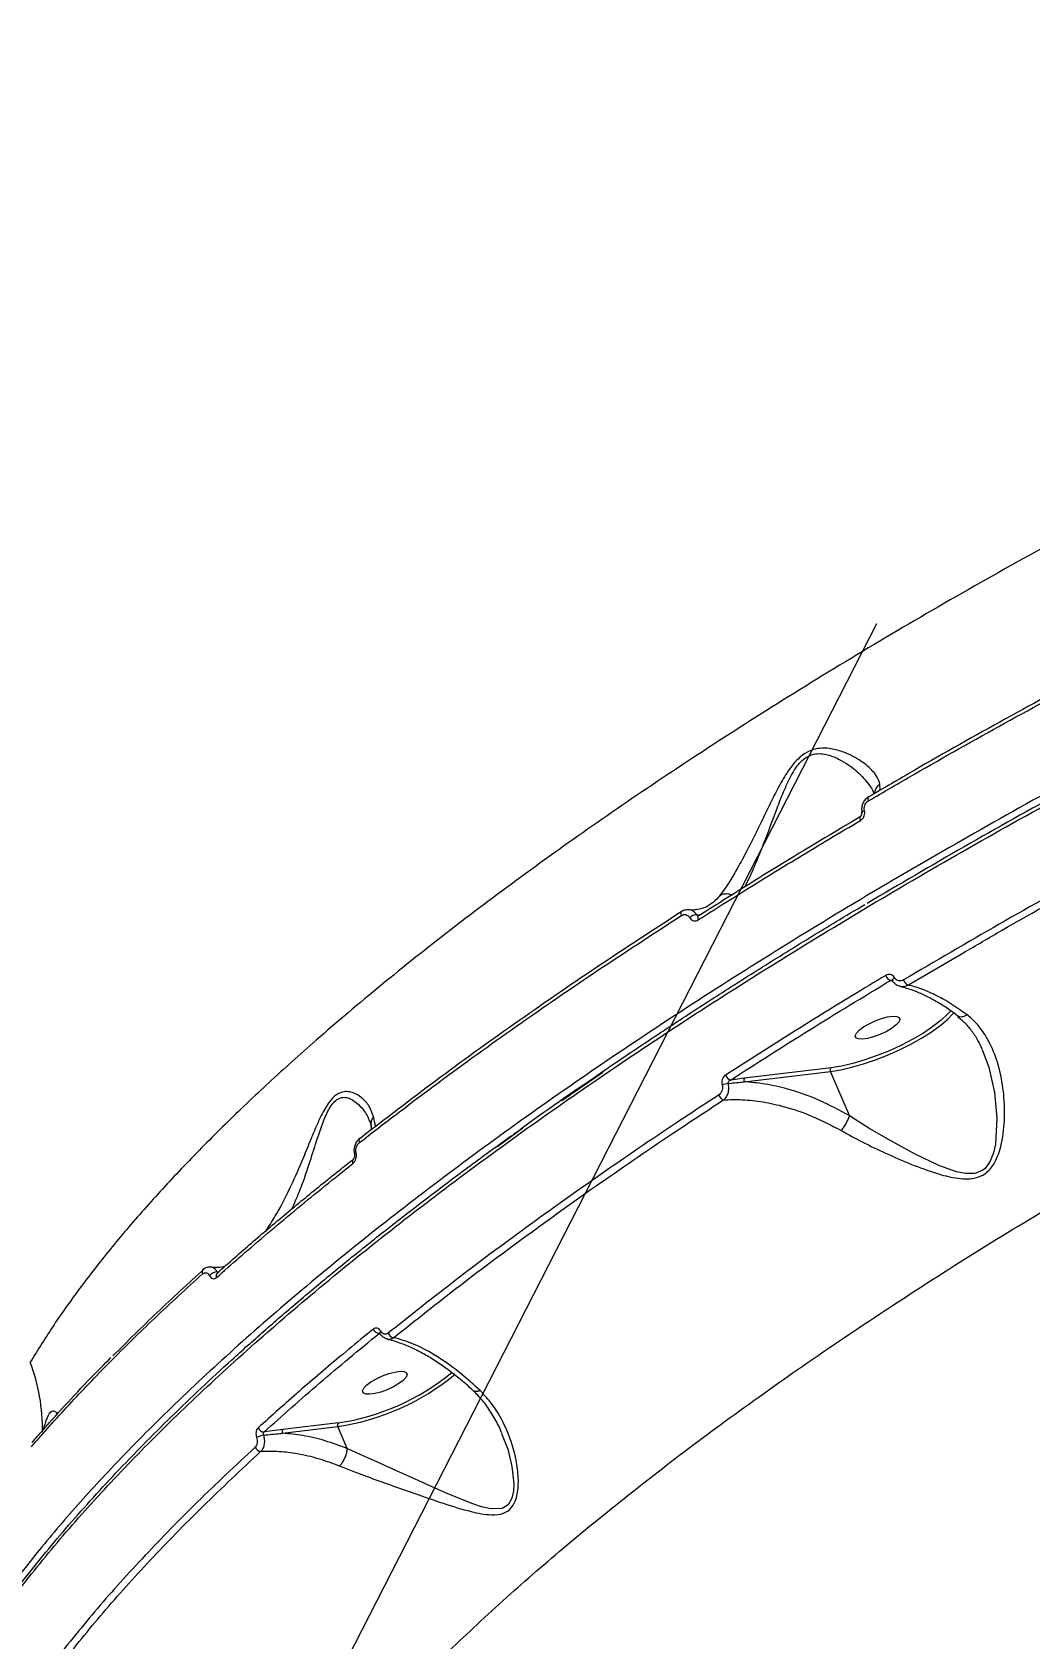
# Model space of a CAD drawing. Header units: millimetres. Extents: x -6028 to 5958, y -6064 to 4137.
# Drawn here: x -175.8 to 11.2, y -989.3 to -688.2 of the extents above; entities that cross this region are included whole.
import ezdxf

# ---------------------------------------------------------------- set-up
doc = ezdxf.new("R2010")
doc.units = ezdxf.units.MM
for name, color, linetype in [('DIKOM_ОБЪЕКТ', 7, 'Continuous'), ('DIKOM_РАЗМЕР_ЗОНА', 7, 'Continuous'), ('DIKOM_РАЗМЕР_ОБЪЕКТА', 7, 'Continuous')]:
    doc.layers.add(name, color=color, linetype=linetype)
doc.styles.add('style1', font='arial.ttf', dxfattribs={"width": 0.8})
doc.dimstyles.new('1-50', dxfattribs={"dimtxt": 300, "dimasz": 200, "dimexe": 100, "dimexo": 0, "dimgap": 100, "dimtad": 1, "dimtxsty": 'style1', "dimcen": 200, "dimclrd": 7, "dimclre": 7, "dimclrt": 7, "dimadec": 1, "dimazin": 2, "dimtfac": 1, "dimtmove": 0, "dimatfit": 2, "dimfxl": 0, "dimlwd": 25, "dimlwe": 18, "dimarcsym": 0})

# ---------------------------------------------------------------- blocks, each defined once
blk = doc.blocks.new('*D9')
at = {"layer": 'Defpoints', "color": 0, "transparency": 16777216}
for p in [(-6027.56, 1459.58), (4556.58, 1382.7), (4556.58, -5964.37)]:
    blk.add_point(p, dxfattribs=at)
at = {"layer": 'DIKOM_РАЗМЕР_ЗОНА', "color": 7, "lineweight": 18, "transparency": 16777216}
for p, q in [((-6027.56, 1459.58), (-6027.56, -6064.37)), ((4556.58, 1382.7), (4556.58, -6064.37))]:
    blk.add_line(p, q, dxfattribs=at)
at = {"layer": 'DIKOM_РАЗМЕР_ЗОНА', "color": 7, "lineweight": 25, "transparency": 16777216}
blk.add_line((-5827.56, -5964.37), (4356.58, -5964.37), dxfattribs=at)
at = {"layer": 'DIKOM_РАЗМЕР_ЗОНА', "color": 7, "transparency": 16777216}
for points in [[(-5827.56, -5931.03), (-5827.56, -5997.7), (-6027.56, -5964.37)], [(4356.58, -5931.03), (4356.58, -5997.7), (4556.58, -5964.37)]]:
    blk.add_solid(points, dxfattribs=at)
at = {"layer": 'DIKOM_РАЗМЕР_ЗОНА', "color": 7, "transparency": 16777216, "insert": (157.08, -5711.2), "char_height": 300, "attachment_point": 5, "style": 'style1'}
blk.add_mtext('10600', dxfattribs=at)
blk = doc.blocks.new('*D12')
at = {"layer": 'Defpoints', "color": 0, "transparency": 16777216}
for p in [(3056.58, 1987.9), (-4027.97, 676.5), (3056.58, -3714.77)]:
    blk.add_point(p, dxfattribs=at)
at = {"layer": 'DIKOM_РАЗМЕР_ОБЪЕКТА', "color": 7, "lineweight": 18, "transparency": 16777216}
for p, q in [((3056.58, 1987.9), (3056.58, -3814.77)), ((-4027.97, 676.5), (-4027.97, -3814.77))]:
    blk.add_line(p, q, dxfattribs=at)
at = {"layer": 'DIKOM_РАЗМЕР_ОБЪЕКТА', "color": 7, "lineweight": 25, "transparency": 16777216}
blk.add_line((-3827.97, -3714.77), (2856.58, -3714.77), dxfattribs=at)
at = {"layer": 'DIKOM_РАЗМЕР_ОБЪЕКТА', "color": 7, "transparency": 16777216}
for points in [[(-3827.97, -3681.44), (-3827.97, -3748.11), (-4027.97, -3714.77)], [(2856.58, -3681.44), (2856.58, -3748.11), (3056.58, -3714.77)]]:
    blk.add_solid(points, dxfattribs=at)
at = {"layer": 'DIKOM_РАЗМЕР_ОБЪЕКТА', "color": 7, "transparency": 16777216, "insert": (20, -3461.6), "char_height": 300, "attachment_point": 5, "style": 'style1'}
blk.add_mtext('7100', dxfattribs=at)

msp = doc.modelspace()

# ---------------------------------------------------------------- linework, layer by layer
at = {"layer": 'DIKOM_ОБЪЕКТ', "color": 7, "linetype": 'Continuous', "lineweight": 15}
for p, q in [((-17.563, -799.102), (-175.329, -1107.461)), ((-16.843, -830.234), (-16.926, -829.114)), ((-50.679, -853.688), (-51.278, -853.619)), ((-11.68, -866.791), (-1.392, -860.795)), ((-14.96, -865.937), (-14.551, -865.992)), ((2.187, -878.787), (2.281, -879.032)), ((-26.075, -882.296), (-42.296, -884.258)), ((-76.539, -888.435), (-68.851, -883.097)), ((-42.385, -884.932), (-26.164, -882.97)), ((-22.651, -891.261), (-26.164, -882.97)), ((-112.658, -892.174), (-112.623, -892.267)), ((-88.593, -897.046), (-83.821, -893.55)), ((-110.763, -932.062), (-110.612, -932.082)), ((-128.82, -950.111), (-132.321, -950.548)), ((-128.909, -950.785), (-118.497, -949.526)), ((-118.408, -948.852), (-128.82, -950.111)), ((-116.744, -953.662), (-118.497, -949.526))]:
    msp.add_line(p, q, dxfattribs=at)
at = {"layer": 'DIKOM_ОБЪЕКТ', "color": 7, "linetype": 'Continuous', "lineweight": 15, "flags": 128}
for points in [[(-20.298, -834.439), (-20.298, -834.438), (-20.297, -834.396), (-20.27, -834.349), (-20.22, -834.297), (-20.147, -834.242), (-20.053, -834.185), (-19.94, -834.129), (-19.811, -834.074)], [(-18.982, -831.476), (-19.06, -831.481), (-19.121, -831.518), (-19.163, -831.584), (-19.185, -831.678), (-19.186, -831.795), (-19.165, -831.933), (-19.123, -832.086), (-19.063, -832.249)], [(-20.594, -835.172), (-20.615, -835.186), (-20.664, -835.25), (-20.69, -835.343), (-20.694, -835.463), (-20.675, -835.604), (-20.633, -835.762), (-20.571, -835.93)], [(-54.098, -852.968), (-54.127, -852.99), (-54.183, -853.064), (-54.217, -853.165), (-54.227, -853.289), (-54.214, -853.431), (-54.177, -853.586), (-54.118, -853.75)], [(-50.944, -853.785), (-50.962, -853.797), (-51.023, -853.868), (-51.061, -853.968), (-51.073, -854.093), (-51.061, -854.239), (-51.024, -854.399), (-50.963, -854.568)], [(-50.78, -853.751), (-50.88, -853.758), (-50.944, -853.785)], [(-14.17, -865.402), (-14.305, -865.522), (-14.415, -865.641), (-14.496, -865.754), (-14.543, -865.856), (-14.556, -865.943), (-14.537, -866.005)], [(-26.164, -882.97), (-24.245, -882.66), (-22.173, -882.189), (-19.993, -881.566), (-17.751, -880.805), (-15.497, -879.923), (-13.278, -878.939), (-11.145, -877.874), (-9.142, -876.751), (-7.313, -875.595), (-5.698, -874.431), (-4.331, -873.284), (-3.243, -872.178), (-3.06, -871.963)], [(-3.595, -871.526), (-4.228, -872.242), (-5.463, -873.394), (-6.986, -874.58), (-8.759, -875.77), (-10.74, -876.936), (-12.88, -878.05), (-15.129, -879.085), (-17.431, -880.016), (-19.732, -880.82), (-21.975, -881.478), (-24.107, -881.974), (-26.075, -882.296)], [(-13.307, -872.88), (-13.18, -873.247), (-13.392, -873.738), (-13.925, -874.313), (-14.736, -874.925), (-15.759, -875.525), (-16.912, -876.065), (-18.1, -876.499), (-19.228, -876.794), (-20.204, -876.926), (-20.949, -876.883), (-21.403, -876.669), (-21.53, -876.302), (-21.318, -875.812), (-20.785, -875.237), (-19.974, -874.625), (-18.951, -874.025), (-17.798, -873.485), (-16.61, -873.051), (-15.482, -872.756), (-14.506, -872.624), (-13.761, -872.667), (-13.307, -872.88)], [(2.281, -879.032), (3.485, -882.181), (4.54, -886.938), (5.001, -891.741), (4.71, -896.585), (4.347, -898.25), (3.74, -899.816), (2.775, -901.142), (2.395, -901.456), (1.084, -902.044), (0.748, -902.109), (-0.894, -902.116), (-2.551, -901.78), (-5.85, -900.597), (-10.332, -898.467), (-14.759, -896.053), (-18.78, -893.703), (-22.647, -891.272), (-22.65, -891.27), (-22.65, -891.27)], [(-114.16, -895.387), (-114.281, -895.42), (-114.373, -895.474)], [(-115.301, -898.485), (-115.319, -898.464), (-115.324, -898.44), (-115.314, -898.412), (-115.291, -898.38), (-115.253, -898.346), (-115.203, -898.309), (-115.14, -898.271), (-115.066, -898.231)], [(-143.71, -920.027), (-143.733, -920.045), (-143.749, -920.059)], [(-110.46, -931.656), (-110.535, -931.75), (-110.589, -931.84), (-110.622, -931.923), (-110.632, -931.998), (-110.619, -932.062), (-110.613, -932.075)], [(-105.639, -939.436), (-105.513, -939.803), (-105.725, -940.294), (-106.258, -940.869), (-107.069, -941.481), (-108.092, -942.081), (-109.244, -942.62), (-110.432, -943.055), (-111.56, -943.35), (-112.536, -943.481), (-113.282, -943.439), (-113.736, -943.225), (-113.862, -942.858), (-113.65, -942.367), (-113.117, -941.793), (-112.306, -941.18), (-111.284, -940.58), (-110.131, -940.041), (-108.943, -939.606), (-107.815, -939.311), (-106.839, -939.18), (-106.094, -939.222), (-105.639, -939.436)], [(-87.868, -950.802), (-86.681, -953.785), (-85.884, -957.011), (-85.553, -960.248), (-85.618, -961.639), (-85.89, -962.933), (-86.598, -964.201), (-87.744, -964.902), (-89.828, -964.963), (-91.577, -964.563), (-93.371, -963.959), (-98.317, -961.928), (-103.463, -959.613), (-107.616, -957.757), (-111.783, -955.906), (-114.312, -954.779), (-116.741, -953.669), (-116.743, -953.669), (-116.743, -953.669)]]:
    msp.add_lwpolyline(points, dxfattribs=at)
at = {"layer": 'DIKOM_ОБЪЕКТ', "color": 7, "linetype": 'Continuous', "lineweight": 15}
for centre, radius, start, end in [((-51.205, -855.529), 1.911, 92.18683, 134.26857), ((-14.269, -864.449), 1.64, 198.69253, 245.11365), ((-10.868, -865.254), 1.738, 199.46684, 242.16123), ((-25.609, -882.701), 0.617, 139.06778, 205.91753), ((-44.925, -889.102), 3.888, 96.13393, 113.80832), ((-44.463, -883.197), 1.455, 198.80913, 252.28641), ((-41.829, -884.662), 0.618, 139.08444, 205.89289), ((-45.721, -886.887), 1.499, 199.57156, 250.26876), ((-113.849, -895.948), 0.707, 137.82207, 209.97658), ((-115.089, -899.877), 0.695, 134.68731, 210.48354), ((-143.199, -920.553), 0.74, 138.05508, 207.85134), ((-141.121, -922.328), 1.773, 88.17357, 143.03286), ((-140.603, -921.273), 0.726, 135.1177, 208.4899), ((-110.699, -930.833), 1.231, 200.34413, 267.04923), ((-107.908, -931.597), 1.261, 200.81764, 264.07813), ((-209.95, -950.158), 36.1, 359.36716, 20.53814), ((-124.871, -905.762), 43.572, 278.53016, 309.48543), ((-125.095, -905.236), 44.779, 278.47364, 309.55133), ((-131.662, -955.568), 4.479, 99.15749, 117.65725), ((-132.357, -949.363), 1.186, 201.19705, 271.74938), ((-128.353, -950.515), 0.617, 139.07364, 205.90369), ((-117.941, -949.256), 0.617, 139.06909, 205.90399), ((-132.9, -952.972), 1.2, 201.693, 269.55852)]:
    msp.add_arc(centre, radius, start, end, dxfattribs=at)
for points, knots in [([(325.05, -665.399), (319.821, -666.562), (309.357, -668.891), (293.208, -672.89), (276.781, -677.246), (259.856, -682.051), (242.463, -687.308), (224.628, -693.022), (206.64, -699.107), (188.024, -705.732), (168.816, -712.922), (149.07, -720.69), (129.181, -728.893), (109.216, -737.523), (89.243, -746.559), (69.728, -755.794), (50.726, -765.189), (32.281, -774.705), (14.071, -784.508), (-3.83, -794.578), (-21.348, -804.884), (-38.085, -815.192), (-54, -825.466), (-69.075, -835.672), (-83.569, -845.985), (-97.405, -856.374), (-110.516, -866.803), (-121.818, -876.37), (-131.49, -885.068), (-139.753, -892.932), (-147.431, -900.71), (-154.492, -908.372), (-160.908, -915.885), (-166.671, -923.251), (-171.833, -930.481), (-174.708, -935.156), (-176.145, -937.493)], [0, 0, 0, 0, 0.0277655, 0.0555639, 0.0833625, 0.1111277, 0.1400314, 0.168973, 0.1979144, 0.2268181, 0.2582449, 0.289696, 0.3211227, 0.3534674, 0.3858387, 0.4181833, 0.4495061, 0.4808531, 0.512176, 0.5444127, 0.5766759, 0.6089126, 0.6401611, 0.6714337, 0.7026822, 0.7348412, 0.7670266, 0.7991858, 0.8241465, 0.8491072, 0.8742671, 0.8994272, 0.9244697, 0.9495121, 0.9747561, 1, 1, 1, 1]), ([(412.524, -691.588), (409.044, -692.05), (399.596, -693.304), (383.589, -695.865), (364.386, -699.422), (344.581, -703.588), (324.283, -708.33), (303.581, -713.631), (282.537, -719.478), (261.18, -725.873), (239.55, -732.793), (217.719, -740.214), (195.787, -748.098), (173.857, -756.412), (151.997, -765.131), (130.246, -774.251), (108.638, -783.747), (87.238, -793.588), (66.146, -803.726), (45.46, -814.114), (25.249, -824.724), (5.557, -835.54), (-13.594, -846.542), (-32.15, -857.692), (-50.025, -868.941), (-67.134, -880.233), (-83.417, -891.536), (-98.83, -902.83), (-113.365, -914.096), (-126.984, -925.301), (-139.626, -936.391), (-151.231, -947.315), (-161.257, -957.536), (-169.863, -967.076), (-177.212, -975.962), (-183.722, -984.661), (-189.367, -993.136), (-194.102, -1001.312), (-197.914, -1009.167), (-200.579, -1015.932), (-201.745, -1020.01), (-202.219, -1021.672)], [0, 0, 0, 0, 0.0156527, 0.0424898, 0.0694115, 0.0963763, 0.1233412, 0.1502627, 0.1770999, 0.2039369, 0.2308585, 0.2578234, 0.2847881, 0.3117097, 0.3385469, 0.3653839, 0.3923055, 0.4192704, 0.4462351, 0.4731567, 0.4999938, 0.5268309, 0.5537525, 0.5807173, 0.6076821, 0.6346037, 0.6614408, 0.6882779, 0.7151996, 0.7421642, 0.769129, 0.7960505, 0.8228876, 0.8459667, 0.8691684, 0.8923975, 0.9156266, 0.9388284, 0.9615883, 0.9843481, 1, 1, 1, 1]), ([(-203.268, -1040.951), (-203.377, -1039.614), (-203.692, -1035.754), (-202.826, -1028.846), (-200.794, -1020.379), (-197.495, -1011.558), (-193.067, -1002.458), (-187.42, -992.921), (-180.524, -982.966), (-172.374, -972.616), (-163.148, -962.1), (-152.904, -951.459), (-141.72, -940.732), (-129.413, -929.747), (-115.978, -918.53), (-101.436, -907.116), (-86.286, -895.889), (-70.637, -884.89), (-54.602, -874.148), (-37.73, -863.357), (-20.044, -852.55), (-1.584, -841.762), (17.506, -831.084), (37.178, -820.552), (57.372, -810.199), (78.161, -799.993), (99.497, -789.979), (121.316, -780.195), (143.139, -770.857), (164.891, -761.988), (186.5, -753.597), (208.317, -745.549), (230.276, -737.883), (252.296, -730.649), (272.617, -724.365), (285.46, -720.694), (291.14, -719.071)], [0, 0, 0, 0, 0.0162167, 0.0468327, 0.077424, 0.1071521, 0.1369027, 0.1666306, 0.1972218, 0.2278382, 0.2584294, 0.2881571, 0.3179077, 0.3476356, 0.3782269, 0.4088432, 0.4394344, 0.4680918, 0.4967698, 0.5254272, 0.5548553, 0.5843057, 0.6137338, 0.6434617, 0.6732125, 0.7029403, 0.7335317, 0.764148, 0.7947394, 0.8244673, 0.854218, 0.8839459, 0.9145373, 0.9451536, 0.975745, 1, 1, 1, 1]), ([(-19.063, -832.249), (-16.204, -830.581), (-7.843, -825.705), (6.37, -817.702), (23.747, -808.279), (41.546, -798.972), (53.726, -792.907), (59.817, -789.875)], [0, 0, 0, 0, 0.1144544, 0.3347656, 0.5550766, 0.7775387, 1, 1, 1, 1]), ([(59.717, -789.195), (53.699, -792.192), (41.664, -798.184), (23.958, -807.438), (6.559, -816.869), (-7.734, -824.916), (-16.13, -829.813), (-18.982, -831.476)], [0, 0, 0, 0, 0.2203111, 0.4406226, 0.6630843, 0.8855465, 1, 1, 1, 1]), ([(-145.185, -1082.945), (-145.648, -1080.833), (-146.574, -1076.608), (-146.583, -1069.733), (-145.574, -1062.421), (-143.402, -1054.637), (-140.074, -1046.409), (-135.657, -1037.916), (-130.194, -1029.192), (-123.746, -1020.279), (-116.208, -1011.032), (-107.561, -1001.469), (-97.808, -991.616), (-87.161, -981.689), (-75.676, -971.723), (-63.429, -961.755), (-50.221, -951.624), (-36.059, -941.362), (-20.969, -931.001), (-5.275, -920.763), (10.958, -910.682), (27.652, -900.785), (45.069, -890.919), (63.181, -881.12), (81.938, -871.426), (100.946, -862.04), (120.136, -852.989), (139.436, -844.292), (159.143, -835.815), (179.204, -827.6), (199.559, -819.678), (218.347, -812.756), (235.519, -806.719), (245.859, -803.29), (251.034, -801.574)], [0, 0, 0, 0, 0.0311786, 0.062381, 0.0935595, 0.1256444, 0.1577553, 0.1898401, 0.2210203, 0.2522244, 0.2834047, 0.3154899, 0.347601, 0.3796862, 0.410889, 0.442116, 0.473319, 0.5054257, 0.5375587, 0.5696655, 0.6009197, 0.6321979, 0.6634523, 0.6956101, 0.727794, 0.759952, 0.7912843, 0.8226406, 0.853973, 0.886209, 0.9184711, 0.9507073, 0.9753306, 1, 1, 1, 1]), ([(58.46, -809.025), (58.283, -809.112), (51.153, -812.602), (37.445, -819.726), (17.711, -830.247), (-1.254, -840.843), (-13.278, -847.93), (-19.298, -851.479)], [0, 0, 0, 0, 0.0064404, 0.2599063, 0.5125757, 0.7559316, 1, 1, 1, 1]), ([(-16.926, -829.114), (-17.046, -828.716), (-17.286, -827.913), (-18.374, -826.454), (-20.347, -824.764), (-23.133, -823.257), (-25.657, -822.505), (-27.477, -822.339), (-29.033, -822.483), (-30.682, -823.103), (-32.219, -824.285), (-33.499, -825.754), (-34.891, -827.802), (-36.348, -830.455), (-38.228, -834.258), (-40.348, -838.694), (-42.495, -842.897), (-44.336, -846.148), (-45.788, -848.464), (-46.565, -849.514), (-46.928, -850.005)], [0, 0, 0, 0, 0.0515651, 0.1038944, 0.1938063, 0.2863979, 0.3436962, 0.3727583, 0.4024679, 0.4366797, 0.46711, 0.4964621, 0.5269706, 0.5803769, 0.6349472, 0.7251669, 0.8181223, 0.8802036, 0.9438904, 1, 1, 1, 1]), ([(-42.228, -848.403), (-41.948, -847.846), (-41.273, -846.502), (-39.915, -843.413), (-38.254, -839.185), (-36.603, -834.758), (-35.159, -830.944), (-33.953, -828.22), (-32.799, -826.208), (-31.713, -824.851), (-30.477, -823.846), (-29.006, -823.385), (-27.618, -823.411), (-25.958, -823.797), (-23.643, -824.88), (-21.02, -826.769), (-19.197, -828.848), (-18.289, -830.19), (-18.114, -830.725), (-18.091, -830.794)], [0, 0, 0, 0, 0.0515542, 0.1244814, 0.2308892, 0.3373849, 0.3987302, 0.4598985, 0.5003762, 0.5242205, 0.5555483, 0.5909772, 0.6228004, 0.6547721, 0.7194747, 0.8251758, 0.930911, 0.9911385, 1, 1, 1, 1]), ([(61.77, -825.205), (55.36, -828.47), (42.539, -835), (23.758, -845.086), (5.314, -855.354), (-6.566, -862.34), (-12.507, -865.833)], [0, 0, 0, 0, 0.24859746, 0.49719366, 0.74859767, 1, 1, 1, 1]), ([(-16.926, -829.114), (-16.95, -829.132), (-17.187, -829.306), (-17.57, -829.725), (-17.877, -830.325), (-17.883, -830.713), (-17.885, -830.839)], [0, 0, 0, 0, 0.041871, 0.4196991, 0.8115169, 1, 1, 1, 1]), ([(-1.392, -860.795), (1.067, -859.355), (9.401, -854.471), (24.245, -846.249), (40.796, -837.318), (51.45, -831.883), (55.642, -829.744)], [0, 0, 0, 0, 0.1356333, 0.4597105, 0.7874449, 1, 1, 1, 1]), ([(-20.571, -835.93), (-20.526, -835.901), (-20.343, -835.785), (-20.07, -835.503), (-19.836, -835.052), (-19.73, -834.553), (-19.784, -834.233), (-19.811, -834.074)], [0, 0, 0, 0, 0.07956093, 0.31945431, 0.54980349, 0.77486335, 1, 1, 1, 1]), ([(-18.982, -831.476), (-19.059, -831.521), (-19.367, -831.702), (-19.83, -832.151), (-20.227, -832.875), (-20.408, -833.686), (-20.319, -834.211), (-20.274, -834.474)], [0, 0, 0, 0, 0.0781087, 0.3139717, 0.5432023, 0.7710867, 1, 1, 1, 1]), ([(-19.811, -834.074), (-19.838, -833.916), (-19.892, -833.6), (-19.787, -833.107), (-19.556, -832.665), (-19.287, -832.39), (-19.108, -832.277), (-19.063, -832.249)], [0, 0, 0, 0, 0.2263829, 0.4527343, 0.6824384, 0.9208216, 1, 1, 1, 1]), ([(-50.963, -854.568), (-50.465, -854.25), (-47.973, -852.663), (-41.76, -848.751), (-32.189, -842.842), (-24.445, -838.235), (-20.571, -835.93)], [0, 0, 0, 0, 0.050769, 0.2538549, 0.6266975, 1, 1, 1, 1]), ([(-20.461, -835.157), (-25.627, -838.236), (-35.971, -844.399), (-45.84, -850.632), (-50.78, -853.751)], [0, 0, 0, 0, 0.4994507, 1, 1, 1, 1]), ([(-20.597, -835.165), (-20.562, -835.145), (-20.49, -835.104), (-20.383, -834.967), (-20.31, -834.807), (-20.277, -834.646), (-20.278, -834.516), (-20.296, -834.459), (-20.302, -834.439)], [0, 0, 0, 0, 0.2011038, 0.4149412, 0.5980173, 0.7564298, 0.9184316, 1, 1, 1, 1]), ([(-70.047, -883.8), (-69.289, -883.277), (-65.87, -880.914), (-59.601, -876.721), (-51.248, -871.23), (-42.717, -865.762), (-34.017, -860.318), (-26.354, -855.614), (-21.528, -852.737), (-19.716, -851.657)], [0, 0, 0, 0, 0.0485039, 0.2189601, 0.3890014, 0.5587638, 0.7283873, 0.8980102, 1, 1, 1, 1]), ([(-52.836, -852.615), (-52.79, -852.621), (-52.239, -852.692), (-51.332, -852.615), (-50.125, -852.369), (-49.321, -852.068), (-48.937, -851.773), (-48.862, -851.716)], [0, 0, 0, 0, 0.0257854, 0.3123246, 0.6094089, 0.9245985, 1, 1, 1, 1]), ([(-46.928, -850.005), (-47.023, -850.122), (-47.503, -850.719), (-48.105, -851.35), (-48.728, -851.672), (-48.829, -851.724)], [0, 0, 0, 0, 0.1694636, 0.8663853, 1, 1, 1, 1]), ([(-46.928, -850.005), (-46.893, -849.983), (-46.736, -849.884), (-46.325, -849.703), (-45.649, -849.617), (-45.011, -849.694), (-44.703, -849.872), (-44.638, -849.91)], [0, 0, 0, 0, 0.0551886, 0.244666, 0.5774452, 0.9102657, 1, 1, 1, 1]), ([(-114.461, -896.302), (-109.894, -892.784), (-100.76, -885.748), (-85.997, -875.108), (-70.537, -864.427), (-59.591, -857.309), (-54.118, -853.75)], [0, 0, 0, 0, 0.2485955, 0.4971889, 0.7485948, 1, 1, 1, 1]), ([(-53.956, -852.93), (-59.356, -856.442), (-70.156, -863.464), (-85.535, -874.081), (-100.333, -884.737), (-109.551, -891.837), (-114.16, -895.387)], [0, 0, 0, 0, 0.2485954, 0.4971907, 0.7485955, 1, 1, 1, 1]), ([(-54.118, -853.75), (-53.986, -853.684), (-53.722, -853.551), (-53.29, -853.564), (-52.895, -853.736), (-52.656, -853.974), (-52.556, -854.133), (-52.54, -854.16)], [0, 0, 0, 0, 0.23780688, 0.4755332, 0.71349136, 0.95153322, 1, 1, 1, 1]), ([(-54.091, -852.979), (-54.053, -852.95), (-53.787, -852.749), (-53.334, -852.598), (-52.944, -852.655), (-52.833, -852.671)], [0, 0, 0, 0, 0.1068265, 0.7457178, 1, 1, 1, 1]), ([(-51.278, -853.619), (-51.307, -853.574), (-51.477, -853.309), (-51.884, -852.924), (-52.415, -852.649), (-52.742, -852.661), (-52.831, -852.664)], [0, 0, 0, 0, 0.0791168, 0.4674239, 0.8553255, 1, 1, 1, 1]), ([(-52.54, -854.16), (-52.523, -854.187), (-52.424, -854.344), (-52.187, -854.582), (-51.792, -854.754), (-51.361, -854.766), (-51.096, -854.634), (-50.963, -854.568)], [0, 0, 0, 0, 0.0479175, 0.2856346, 0.523617, 0.7618026, 1, 1, 1, 1]), ([(-51.017, -853.806), (-51.024, -853.807), (-51.076, -853.808), (-51.165, -853.755), (-51.241, -853.68), (-51.273, -853.628), (-51.278, -853.619)], [0, 0, 0, 0, 0.0699686, 0.4933357, 0.9150093, 1, 1, 1, 1]), ([(-51.017, -853.81), (-51.016, -853.81), (-51.004, -853.814), (-51.003, -853.826), (-50.95, -853.787), (-50.944, -853.782)], [0, 0, 0, 0, 0.055954, 0.8894468, 1, 1, 1, 1]), ([(-15.823, -864.975), (-16.347, -865.289), (-18.965, -866.859), (-25.373, -870.746), (-34.929, -876.657), (-42.201, -881.329), (-45.84, -883.666)], [0, 0, 0, 0, 0.0507672, 0.2538472, 0.6266978, 1, 1, 1, 1]), ([(-44.905, -884.583), (-40.042, -881.463), (-30.304, -875.217), (-20.078, -869.033), (-14.96, -865.937)], [0, 0, 0, 0, 0.49945, 1, 1, 1, 1]), ([(-14.17, -865.402), (-14.189, -865.372), (-14.292, -865.21), (-14.542, -864.969), (-14.953, -864.795), (-15.405, -864.78), (-15.684, -864.91), (-15.823, -864.975)], [0, 0, 0, 0, 0.0535415, 0.2897834, 0.5263209, 0.7631296, 1, 1, 1, 1]), ([(-14.96, -865.937), (-14.911, -865.915), (-14.823, -865.874), (-14.73, -865.884), (-14.69, -865.888)], [0, 0, 0, 0, 0.5566433, 1, 1, 1, 1]), ([(-14.539, -866.009), (-14.553, -865.987), (-14.592, -865.924), (-14.644, -865.893), (-14.675, -865.89), (-14.689, -865.889)], [0, 0, 0, 0, 0.2178589, 0.6207252, 1, 1, 1, 1]), ([(-13.146, -867.015), (-13.195, -867.011), (-13.516, -866.984), (-14.045, -866.647), (-14.373, -866.215), (-14.534, -866.003)], [0, 0, 0, 0, 0.0837933, 0.5492489, 1, 1, 1, 1]), ([(-12.507, -865.833), (-12.647, -865.898), (-12.927, -866.028), (-13.381, -866.013), (-13.795, -865.839), (-14.046, -865.596), (-14.151, -865.433), (-14.17, -865.402)], [0, 0, 0, 0, 0.2363471, 0.472573, 0.7091557, 0.9458388, 1, 1, 1, 1]), ([(-2.288, -872.621), (-2.765, -872.26), (-3.982, -871.341), (-5.892, -870.123), (-8.003, -868.946), (-10.022, -868.034), (-11.727, -867.416), (-12.688, -867.209), (-13.066, -867.128)], [0, 0, 0, 0, 0.1214289, 0.3094714, 0.4983619, 0.6877252, 0.8770625, 1, 1, 1, 1]), ([(-13.061, -867.051), (-12.831, -867.076), (-12.359, -867.125), (-11.91, -866.904), (-11.68, -866.791)], [0, 0, 0, 0, 0.48749413, 1, 1, 1, 1]), ([(-0.572, -872.39), (-2.117, -871.308), (-4.661, -869.527), (-8.05, -867.896), (-10.201, -867.132), (-11.379, -866.86), (-11.68, -866.791)], [0, 0, 0, 0, 0.3957858, 0.6516289, 0.9109884, 1, 1, 1, 1]), ([(-24.206, -894.046), (-22.86, -894.78), (-20.166, -896.251), (-15.725, -898.359), (-11.11, -900.391), (-6.729, -902.002), (-3.316, -902.906), (-0.894, -903.165), (1.016, -903.024), (2.97, -902.211), (4.367, -900.592), (5.228, -898.767), (6.051, -896.039), (6.546, -892.158), (6.372, -887.254), (5.59, -882.529), (4.22, -878.544), (2.43, -875.412), (0.831, -873.523), (-0.27, -872.634), (-0.572, -872.39)], [0, 0, 0, 0, 0.0712983, 0.1426954, 0.2203428, 0.2979612, 0.3555866, 0.3853421, 0.4149601, 0.4491142, 0.4886689, 0.5175499, 0.5465114, 0.6250134, 0.7037133, 0.7839238, 0.8640156, 0.9212532, 0.9784146, 1, 1, 1, 1]), ([(2.231, -878.778), (1.98, -878.223), (1.418, -876.987), (0.29, -875.32), (-0.968, -873.827), (-1.936, -873.06), (-2.36, -872.724)], [0, 0, 0, 0, 0.2252909, 0.5022289, 0.7814792, 1, 1, 1, 1]), ([(-0.572, -872.39), (-0.608, -872.412), (-0.763, -872.51), (-1.137, -872.695), (-1.661, -872.802), (-2.084, -872.758), (-2.227, -872.608), (-2.254, -872.579)], [0, 0, 0, 0, 0.0560918, 0.2453974, 0.5822202, 0.9191024, 1, 1, 1, 1]), ([(-70.087, -883.903), (-70.091, -883.905), (-75.502, -887.533), (-80.706, -891.174), (-85.617, -894.815), (-85.658, -894.845)], [0, 0, 0, 0, 0.0007029, 0.9916949, 1, 1, 1, 1]), ([(-45.84, -883.666), (-45.884, -883.697), (-46.054, -883.816), (-46.303, -884.105), (-46.508, -884.561), (-46.589, -885.064), (-46.526, -885.384), (-46.495, -885.544)], [0, 0, 0, 0, 0.0826118, 0.3217236, 0.5512941, 0.7756105, 1, 1, 1, 1]), ([(-46.227, -888.297), (-46.164, -888.248), (-45.921, -888.055), (-45.568, -887.587), (-45.286, -886.846), (-45.186, -886.024), (-45.289, -885.499), (-45.341, -885.236)], [0, 0, 0, 0, 0.0812229, 0.3161637, 0.5445917, 0.7717939, 1, 1, 1, 1]), ([(-45.341, -885.236), (-45.347, -885.188), (-45.353, -885.134), (-45.334, -885.021), (-45.283, -884.894), (-45.154, -884.738), (-45.018, -884.637), (-44.929, -884.594), (-44.905, -884.583)], [0, 0, 0, 0, 0.172368, 0.1987192, 0.4119879, 0.648393, 0.9086204, 1, 1, 1, 1]), ([(-45.341, -885.236), (-45.277, -885.229), (-44.294, -885.118), (-43.308, -885.022), (-42.385, -884.932)], [0, 0, 0, 0, 0.0646915, 1, 1, 1, 1]), ([(-42.296, -884.258), (-42.86, -884.327), (-43.728, -884.434), (-44.6, -884.544), (-44.905, -884.583)], [0, 0, 0, 0, 0.6494767, 1, 1, 1, 1]), ([(-22.651, -891.261), (-24.461, -890.278), (-28.122, -888.289), (-33.264, -886.464), (-37.926, -885.364), (-40.793, -885.017), (-42.265, -884.938), (-42.385, -884.932)], [0, 0, 0, 0, 0.2754352, 0.5570837, 0.767795, 0.9811393, 1, 1, 1, 1]), ([(-111.821, -891.447), (-112.049, -890.795), (-112.51, -889.478), (-113.881, -887.937), (-115.303, -887.043), (-116.535, -886.729), (-117.625, -886.761), (-118.882, -887.308), (-120.317, -888.806), (-121.523, -890.963), (-122.579, -893.291), (-123.785, -896.199), (-125.396, -900.195), (-127.597, -905.157), (-129.888, -909.559), (-131.455, -911.948), (-132.073, -912.89)], [0, 0, 0, 0, 0.0950068, 0.1918982, 0.2689298, 0.307968, 0.3477735, 0.3948207, 0.4422761, 0.5061357, 0.5523724, 0.5986814, 0.6948121, 0.8077733, 0.9242169, 1, 1, 1, 1]), ([(-127.114, -908.735), (-126.652, -907.698), (-125.472, -905.05), (-123.973, -900.715), (-122.526, -896.043), (-121.4, -892.701), (-120.449, -890.531), (-119.763, -889.308), (-119.146, -888.592), (-118.387, -888.019), (-117.585, -887.754), (-116.6, -887.895), (-115.454, -888.427), (-114.131, -889.611), (-113.074, -890.973), (-112.735, -891.951), (-112.658, -892.174)], [0, 0, 0, 0, 0.09366694, 0.23927424, 0.35637873, 0.47271968, 0.51013351, 0.54740273, 0.59213266, 0.60085159, 0.65427565, 0.70110308, 0.74811323, 0.84323313, 0.96424473, 1, 1, 1, 1]), ([(-47.133, -887.389), (-49.727, -889.091), (-57.315, -894.071), (-69.454, -902.352), (-83.338, -912.247), (-96.642, -922.16), (-104.939, -928.75), (-109.087, -932.045)], [0, 0, 0, 0, 0.1144547, 0.334766, 0.5550763, 0.7775388, 1, 1, 1, 1]), ([(-108.038, -932.851), (-103.94, -929.596), (-95.745, -923.085), (-82.525, -913.226), (-68.637, -903.322), (-56.435, -894.996), (-48.815, -889.996), (-46.227, -888.297)], [0, 0, 0, 0, 0.2203117, 0.4406224, 0.663084, 0.8855452, 1, 1, 1, 1]), ([(-46.495, -885.544), (-46.464, -885.702), (-46.402, -886.019), (-46.481, -886.514), (-46.682, -886.96), (-46.925, -887.242), (-47.09, -887.359), (-47.133, -887.389)], [0, 0, 0, 0, 0.2256469, 0.451322, 0.6801844, 0.9175807, 1, 1, 1, 1]), ([(-46.227, -888.297), (-45.065, -888.263), (-42.654, -888.191), (-38.811, -888.627), (-34.399, -889.602), (-29.471, -891.274), (-25.973, -893.115), (-24.206, -894.046)], [0, 0, 0, 0, 0.1665435, 0.3455516, 0.5267579, 0.7607819, 1, 1, 1, 1]), ([(-24.206, -894.046), (-24.178, -894.015), (-24.001, -893.827), (-23.657, -893.393), (-23.219, -892.693), (-22.848, -891.935), (-22.716, -891.491), (-22.65, -891.27)], [0, 0, 0, 0, 0.0428665, 0.2679791, 0.5119843, 0.7560103, 1, 1, 1, 1]), ([(-22.65, -891.27), (-22.65, -891.269), (-22.65, -891.266), (-22.651, -891.263), (-22.651, -891.261)], [0, 0, 0, 0, 0.4064504, 1, 1, 1, 1]), ([(-112.263, -893.108), (-112.285, -892.936), (-112.328, -892.594), (-112.491, -892.298), (-112.573, -892.151)], [0, 0, 0, 0, 0.5037346, 1, 1, 1, 1]), ([(-111.821, -891.447), (-111.85, -891.484), (-112.045, -891.739), (-112.273, -892.268), (-112.365, -892.85), (-112.266, -893.133), (-112.25, -893.178)], [0, 0, 0, 0, 0.0727905, 0.5034719, 0.9200161, 1, 1, 1, 1]), ([(-112.156, -893.861), (-112.182, -893.665), (-112.208, -893.461), (-112.265, -893.194), (-112.268, -893.183)], [0, 0, 0, 0, 0.9617865, 1, 1, 1, 1]), ([(-111.452, -893.325), (-111.488, -893.086), (-111.569, -892.543), (-111.731, -891.841), (-111.821, -891.447)], [0, 0, 0, 0, 0.4391396, 1, 1, 1, 1]), ([(-203.521, -1040.723), (-203.534, -1040.585), (-203.664, -1039.234), (-203.631, -1036.563), (-203.401, -1032.699), (-202.847, -1028.705), (-202.003, -1024.593), (-200.859, -1020.364), (-199.424, -1016.032), (-197.7, -1011.614), (-195.692, -1007.126), (-193.403, -1002.568), (-190.834, -997.94), (-187.983, -993.241), (-184.851, -988.468), (-181.438, -983.622), (-177.743, -978.699), (-173.765, -973.7), (-169.501, -968.621), (-164.952, -963.463), (-160.13, -958.239), (-155.054, -952.97), (-149.741, -947.676), (-144.198, -942.362), (-138.425, -937.027), (-132.419, -931.667), (-126.178, -926.281), (-119.702, -920.868), (-112.986, -915.425), (-106.034, -909.952), (-98.832, -904.446), (-92.145, -899.453), (-87.769, -896.295), (-85.954, -894.984)], [0, 0, 0, 0, 0.0037422, 0.0368119, 0.070005, 0.1033605, 0.1369093, 0.1706797, 0.2045929, 0.2383969, 0.2720444, 0.3055736, 0.3390167, 0.372409, 0.4057847, 0.4391788, 0.4726166, 0.5061363, 0.539775, 0.5735693, 0.6075115, 0.6413959, 0.675075, 0.7086087, 0.7420354, 0.7753928, 0.8087195, 0.8420542, 0.8754232, 0.9088641, 0.9424139, 0.976111, 1, 1, 1, 1]), ([(-115.32, -898.457), (-115.323, -898.451), (-115.422, -898.193), (-115.46, -897.616), (-115.345, -897.097), (-115.288, -896.841)], [0, 0, 0, 0, 0.0126463, 0.5136558, 1, 1, 1, 1]), ([(-115.288, -896.841), (-115.286, -896.832), (-115.237, -896.54), (-114.943, -896.029), (-114.561, -895.665), (-114.368, -895.481)], [0, 0, 0, 0, 0.01639575, 0.50328255, 1, 1, 1, 1]), ([(-115.066, -898.231), (-115.095, -898.085), (-115.152, -897.793), (-115.1, -897.333), (-114.95, -896.889), (-114.725, -896.535), (-114.537, -896.369), (-114.461, -896.302)], [0, 0, 0, 0, 0.1920456, 0.3835772, 0.5901934, 0.8340431, 1, 1, 1, 1]), ([(-141.242, -921.62), (-140.892, -921.308), (-139.143, -919.75), (-134.211, -915.431), (-126.19, -908.623), (-119.19, -903.029), (-115.688, -900.229)], [0, 0, 0, 0, 0.0441423, 0.2207212, 0.6100156, 1, 1, 1, 1]), ([(-141.105, -920.772), (-140.019, -919.799), (-136.925, -917.028), (-131.567, -912.428), (-125.046, -906.985), (-119.709, -902.64), (-116.476, -900.106), (-115.57, -899.395)], [0, 0, 0, 0, 0.1380505, 0.3931113, 0.647493, 0.901164, 1, 1, 1, 1]), ([(-115.688, -900.229), (-115.61, -900.16), (-115.417, -899.987), (-115.186, -899.616), (-115.032, -899.154), (-114.979, -898.681), (-115.037, -898.381), (-115.066, -898.231)], [0, 0, 0, 0, 0.1654696, 0.4120525, 0.6200464, 0.8097143, 1, 1, 1, 1]), ([(-115.59, -899.377), (-115.561, -899.357), (-115.497, -899.312), (-115.376, -899.11), (-115.308, -898.882), (-115.29, -898.69), (-115.301, -898.547), (-115.325, -898.439), (-115.348, -898.383), (-115.359, -898.36), (-115.36, -898.358)], [0, 0, 0, 0, 0.2170977, 0.469523, 0.6464871, 0.7657305, 0.8506663, 0.9182991, 0.991043, 1, 1, 1, 1]), ([(-175.949, -953.347), (-173.638, -950.721), (-169.014, -945.468), (-161.256, -937.404), (-152.951, -929.223), (-146.885, -923.674), (-143.853, -920.899)], [0, 0, 0, 0, 0.2490983, 0.498193, 0.7490973, 1, 1, 1, 1]), ([(-143.483, -919.928), (-146.495, -922.678), (-152.518, -928.178), (-157.948, -933.581), (-160.662, -936.282)], [0, 0, 0, 0, 0.4999989, 1, 1, 1, 1]), ([(-143.853, -920.899), (-143.743, -920.823), (-143.524, -920.672), (-143.146, -920.693), (-142.795, -920.887), (-142.619, -921.143), (-142.538, -921.262)], [0, 0, 0, 0, 0.2633273, 0.5266407, 0.7813691, 1, 1, 1, 1]), ([(-143.738, -920.069), (-143.701, -920.03), (-143.505, -919.821), (-143.022, -919.634), (-142.54, -919.538), (-142.322, -919.617), (-142.317, -919.618)], [0, 0, 0, 0, 0.1017415, 0.5535213, 0.9916275, 1, 1, 1, 1]), ([(-142.538, -921.262), (-142.457, -921.379), (-142.283, -921.631), (-141.938, -921.822), (-141.567, -921.842), (-141.35, -921.694), (-141.242, -921.62)], [0, 0, 0, 0, 0.2213631, 0.4743636, 0.7372835, 1, 1, 1, 1]), ([(-142.426, -919.598), (-141.94, -919.632), (-140.941, -919.702), (-140.106, -919.569), (-139.677, -919.5)], [0, 0, 0, 0, 0.48575936, 1, 1, 1, 1]), ([(-141.064, -920.556), (-141.207, -920.362), (-141.513, -919.948), (-141.988, -919.644), (-142.277, -919.646), (-142.339, -919.646)], [0, 0, 0, 0, 0.406779, 0.8725877, 1, 1, 1, 1]), ([(-141.091, -920.76), (-141.107, -920.764), (-141.134, -920.771), (-141.13, -920.77), (-141.128, -920.769)], [0, 0, 0, 0, 0.560257, 1, 1, 1, 1]), ([(-111.854, -931.261), (-112.242, -931.577), (-114.182, -933.158), (-118.892, -937.052), (-125.807, -942.928), (-130.91, -947.503), (-133.463, -949.792)], [0, 0, 0, 0, 0.0507695, 0.2538578, 0.6266999, 1, 1, 1, 1]), ([(-132.321, -950.548), (-128.904, -947.492), (-122.063, -941.372), (-114.532, -935.168), (-110.763, -932.062)], [0, 0, 0, 0, 0.499451, 1, 1, 1, 1]), ([(-110.46, -931.656), (-110.559, -931.517), (-110.751, -931.248), (-111.13, -931.063), (-111.514, -931.048), (-111.741, -931.19), (-111.854, -931.261)], [0, 0, 0, 0, 0.2592446, 0.5021839, 0.7511255, 1, 1, 1, 1]), ([(-110.763, -932.062), (-110.745, -932.033), (-110.72, -931.994), (-110.682, -931.995), (-110.673, -931.996)], [0, 0, 0, 0, 0.7492101, 1, 1, 1, 1]), ([(-110.611, -932.084), (-110.623, -932.063), (-110.655, -932.005), (-110.694, -931.973), (-110.692, -931.975), (-110.692, -931.975)], [0, 0, 0, 0, 0.24116085, 0.68395832, 1, 1, 1, 1]), ([(-109.263, -933.113), (-109.472, -933.046), (-109.909, -932.905), (-110.364, -932.502), (-110.533, -932.168), (-110.587, -932.06)], [0, 0, 0, 0, 0.3835356, 0.8007689, 1, 1, 1, 1]), ([(-109.087, -932.045), (-109.199, -932.115), (-109.422, -932.255), (-109.803, -932.242), (-110.155, -932.06), (-110.363, -931.82), (-110.451, -931.672), (-110.46, -931.656)], [0, 0, 0, 0, 0.2486787, 0.4975011, 0.7389314, 0.9702928, 1, 1, 1, 1]), ([(-93.11, -942.836), (-93.246, -942.706), (-94.145, -941.848), (-95.819, -940.449), (-98.116, -938.661), (-100.398, -937.103), (-102.638, -935.77), (-104.813, -934.675), (-106.878, -933.852), (-108.355, -933.373), (-109.086, -933.246), (-109.221, -933.223)], [0, 0, 0, 0, 0.0236299, 0.155677, 0.2892038, 0.4240424, 0.5599023, 0.6963628, 0.83292, 0.9690841, 1, 1, 1, 1]), ([(-109.212, -933.112), (-109.027, -933.136), (-108.62, -933.189), (-108.243, -932.97), (-108.038, -932.851)], [0, 0, 0, 0, 0.4562913, 1, 1, 1, 1]), ([(-91.857, -942.781), (-93.005, -941.734), (-95.029, -939.89), (-97.915, -937.705), (-100.964, -935.699), (-104.429, -933.872), (-106.826, -933.194), (-108.038, -932.851)], [0, 0, 0, 0, 0.2022598, 0.3564017, 0.5119929, 0.7532529, 1, 1, 1, 1]), ([(-175.783, -952.503), (-175.292, -951.926), (-173.357, -949.652), (-169.696, -945.617), (-165.289, -940.891), (-162.3, -937.863), (-161.046, -936.592)], [0, 0, 0, 0, 0.1107401, 0.437211, 0.7638629, 1, 1, 1, 1]), ([(-118.232, -956.908), (-117.394, -957.242), (-115.719, -957.908), (-112.492, -959.099), (-108.63, -960.49), (-103.812, -962.176), (-98.729, -963.961), (-94.554, -965.236), (-91.591, -965.898), (-89.511, -966.146), (-87.578, -965.969), (-86.06, -965.002), (-85.029, -963.291), (-84.594, -960.681), (-84.75, -957.486), (-85.532, -953.587), (-87.105, -949.264), (-89.367, -945.427), (-91.202, -943.477), (-91.857, -942.781)], [0, 0, 0, 0, 0.0447758, 0.0895826, 0.1609593, 0.2324505, 0.3238542, 0.4152096, 0.4505988, 0.4859276, 0.5329403, 0.5664221, 0.5997988, 0.6530906, 0.7108092, 0.7686676, 0.8592853, 0.9497906, 1, 1, 1, 1]), ([(-87.779, -950.757), (-87.791, -950.725), (-88.141, -949.777), (-89.048, -948.047), (-90.536, -945.698), (-91.903, -943.963), (-92.848, -943.11), (-93.13, -942.856)], [0, 0, 0, 0, 0.0106978, 0.3090681, 0.6005898, 0.8807831, 1, 1, 1, 1]), ([(-91.857, -942.781), (-91.879, -942.791), (-92.102, -942.891), (-92.504, -942.996), (-92.906, -942.979), (-93.032, -942.835), (-93.068, -942.793)], [0, 0, 0, 0, 0.042937, 0.4303549, 0.8320029, 1, 1, 1, 1]), ([(-171.107, -947.213), (-171.13, -947.154), (-171.236, -946.885), (-171.562, -946.697), (-172.022, -946.58), (-172.583, -946.989), (-173.186, -948.156), (-173.538, -949.447), (-173.724, -950.128)], [0, 0, 0, 0, 0.0453123, 0.207107, 0.371983, 0.5728431, 0.7744985, 1, 1, 1, 1]), ([(-133.463, -949.792), (-133.48, -949.808), (-133.583, -949.907), (-133.738, -950.159), (-133.852, -950.603), (-133.864, -951.109), (-133.782, -951.437), (-133.742, -951.601)], [0, 0, 0, 0, 0.0488797, 0.2870906, 0.5249453, 0.7625357, 1, 1, 1, 1]), ([(-132.91, -954.173), (-132.88, -954.145), (-132.706, -953.981), (-132.437, -953.56), (-132.228, -952.816), (-132.188, -951.968), (-132.313, -951.42), (-132.375, -951.146)], [0, 0, 0, 0, 0.04796444, 0.28615133, 0.52426237, 0.76208053, 1, 1, 1, 1]), ([(-132.375, -951.146), (-132.391, -951.092), (-132.421, -950.983), (-132.426, -950.815), (-132.399, -950.669), (-132.356, -950.586), (-132.326, -950.554), (-132.321, -950.548)], [0, 0, 0, 0, 0.2369223, 0.4743751, 0.7124816, 0.950928, 1, 1, 1, 1]), ([(-132.375, -951.146), (-131.376, -951.034), (-130.221, -950.905), (-129.065, -950.799), (-128.909, -950.785)], [0, 0, 0, 0, 0.8649158, 1, 1, 1, 1]), ([(-116.744, -953.662), (-118.131, -953.143), (-120.925, -952.099), (-125.015, -951.144), (-127.638, -950.902), (-128.909, -950.785)], [0, 0, 0, 0, 0.3372122, 0.6791383, 1, 1, 1, 1]), ([(-134.016, -953.416), (-137.67, -956.829), (-144.979, -963.656), (-154.784, -973.731), (-163.789, -983.676), (-168.947, -990.135), (-171.526, -993.365)], [0, 0, 0, 0, 0.2485941, 0.4971908, 0.7485946, 1, 1, 1, 1]), ([(-170.332, -994.029), (-167.789, -990.843), (-162.703, -984.472), (-153.77, -974.59), (-143.968, -964.504), (-136.596, -957.617), (-132.91, -954.173)], [0, 0, 0, 0, 0.2485946, 0.4971899, 0.7485955, 1, 1, 1, 1]), ([(-133.742, -951.601), (-133.701, -951.765), (-133.618, -952.094), (-133.63, -952.602), (-133.743, -953.049), (-133.897, -953.301), (-133.999, -953.4), (-134.016, -953.416)], [0, 0, 0, 0, 0.2376833, 0.4755031, 0.7137165, 0.9519763, 1, 1, 1, 1]), ([(-132.91, -954.173), (-132.869, -954.17), (-131.757, -954.106), (-129.505, -954.119), (-125.96, -954.552), (-122.181, -955.417), (-119.554, -956.409), (-118.232, -956.908)], [0, 0, 0, 0, 0.0088976, 0.2417854, 0.4772776, 0.7368251, 1, 1, 1, 1]), ([(-118.232, -956.908), (-118.206, -956.887), (-118.093, -956.792), (-117.826, -956.513), (-117.445, -955.968), (-117.078, -955.207), (-116.817, -954.395), (-116.768, -953.911), (-116.743, -953.669)], [0, 0, 0, 0, 0.0350282, 0.155276, 0.3664354, 0.5776166, 0.7888169, 1, 1, 1, 1]), ([(-116.743, -953.669), (-116.743, -953.667), (-116.743, -953.665), (-116.744, -953.663), (-116.744, -953.662)], [0, 0, 0, 0, 0.6703897, 1, 1, 1, 1])]:
    msp.add_open_spline(points, degree=3, knots=knots, dxfattribs=at)

# ---------------------------------------------------------------- dimensions: what is measured, and where the dimension line sits
at = {"layer": 'DIKOM_РАЗМЕР_ЗОНА'}
dim = msp.add_linear_dim(base=(4556.575, -5964.368), p1=(-6027.562, 1459.576), p2=(4556.575, 1382.704), text='10600', dimstyle='1-50', dxfattribs=at)
dim.commit()
dim.dimension.update_dxf_attribs({"geometry": '*D9', "text_midpoint": (157.08, -5964.368), "dimtype": 160})
at = {"layer": 'DIKOM_РАЗМЕР_ОБЪЕКТА'}
dim = msp.add_linear_dim(base=(3056.575, -3714.774), p1=(-4027.972, 676.501), p2=(3056.575, 1987.897), text='7100', dimstyle='1-50', dxfattribs=at)
dim.commit()
dim.dimension.update_dxf_attribs({"geometry": '*D12', "text_midpoint": (20, -3714.774), "dimtype": 160})

doc.saveas('drawing.dxf')
